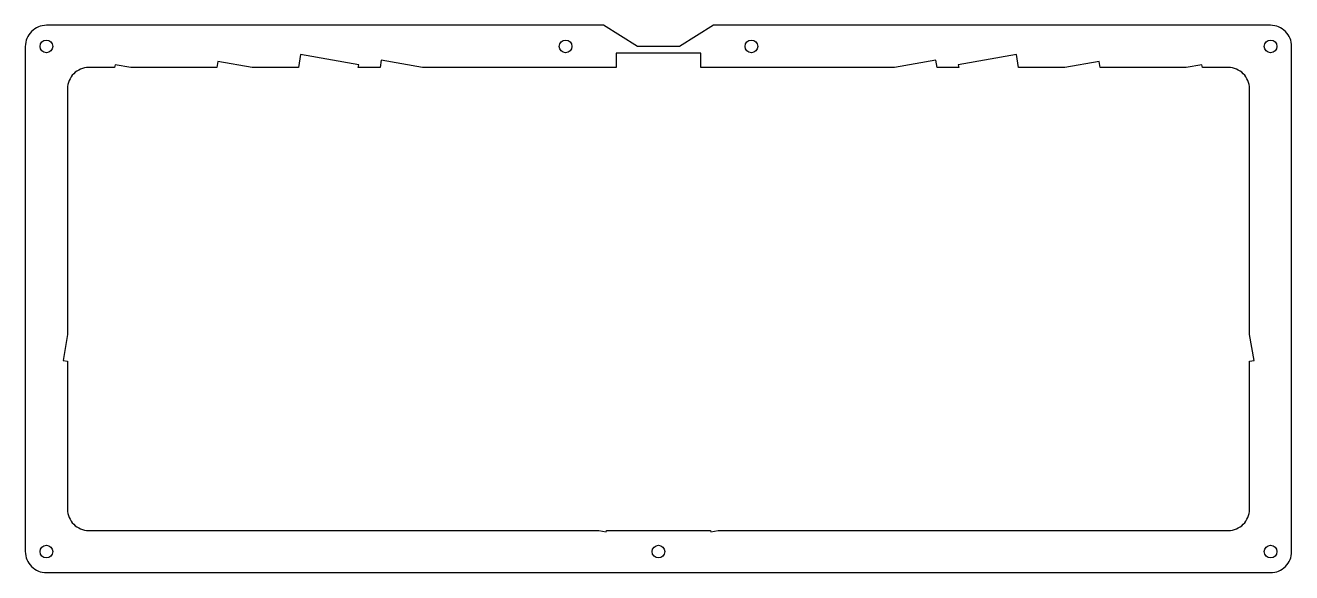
# Model space of a CAD drawing. Header units: inches. Extents: x -150 to 150, y -16 to 114.
import ezdxf

# ---------------------------------------------------------------- set-up
doc = ezdxf.new("R2010")
doc.units = ezdxf.units.IN
doc.header["$MEASUREMENT"] = 0
doc.layers.get('0').update_dxf_attribs({"color": 1})

msp = doc.modelspace()

# ---------------------------------------------------------------- linework, layer by layer
for points in [[(145.43, 113.89), (13.43, 113.89), (5.43, 108.89), (-4.57, 108.89), (-12.57, 113.89), (-144.57, 113.89, 0.414214), (-149.57, 108.89), (-149.57, -10.8, 0.414214), (-144.57, -15.8), (145.43, -15.8, 0.414214), (150.43, -10.8), (150.43, 108.89, 0.414214)], [(129.27, 103.89), (129.16, 104.54), (125.46, 103.89), (105.09, 103.89), (104.84, 105.33), (96.67, 103.89), (85.75, 103.89), (85.21, 106.95), (71.45, 104.52), (71.57, 103.89), (66.41, 103.89), (66.1, 105.61), (56.35, 103.89), (10.43, 103.89), (10.43, 107.29), (-9.57, 107.29), (-9.57, 103.89), (-55.49, 103.89), (-65.24, 105.61), (-65.54, 103.89), (-70.7, 103.89), (-70.59, 104.52), (-84.35, 106.95), (-84.89, 103.89), (-95.8, 103.89), (-103.98, 105.33), (-104.23, 103.89), (-124.59, 103.89), (-128.29, 104.54), (-128.41, 103.89), (-134.57, 103.89, 0.414214), (-139.57, 98.89), (-139.57, 40.61), (-140.64, 34.5), (-139.57, 34.31), (-139.57, -0.8, 0.414214), (-134.57, -5.8), (-13.7, -5.8), (-11.94, -6.11), (-11.89, -5.8), (12.75, -5.8), (12.81, -6.11), (14.56, -5.8), (135.43, -5.8, 0.414214), (140.43, -0.8), (140.43, 34.31), (141.51, 34.5), (140.43, 40.61), (140.43, 98.89, 0.414214), (135.43, 103.89)]]:
    msp.add_lwpolyline(points, format="xyb", close=True)
for centre in [(-144.57, 108.89), (-21.57, 108.89), (22.43, 108.89), (145.43, 108.89), (-144.57, -10.8), (0.43, -10.8), (145.43, -10.8)]:
    msp.add_circle(centre, 1.5)

doc.saveas('drawing.dxf')
